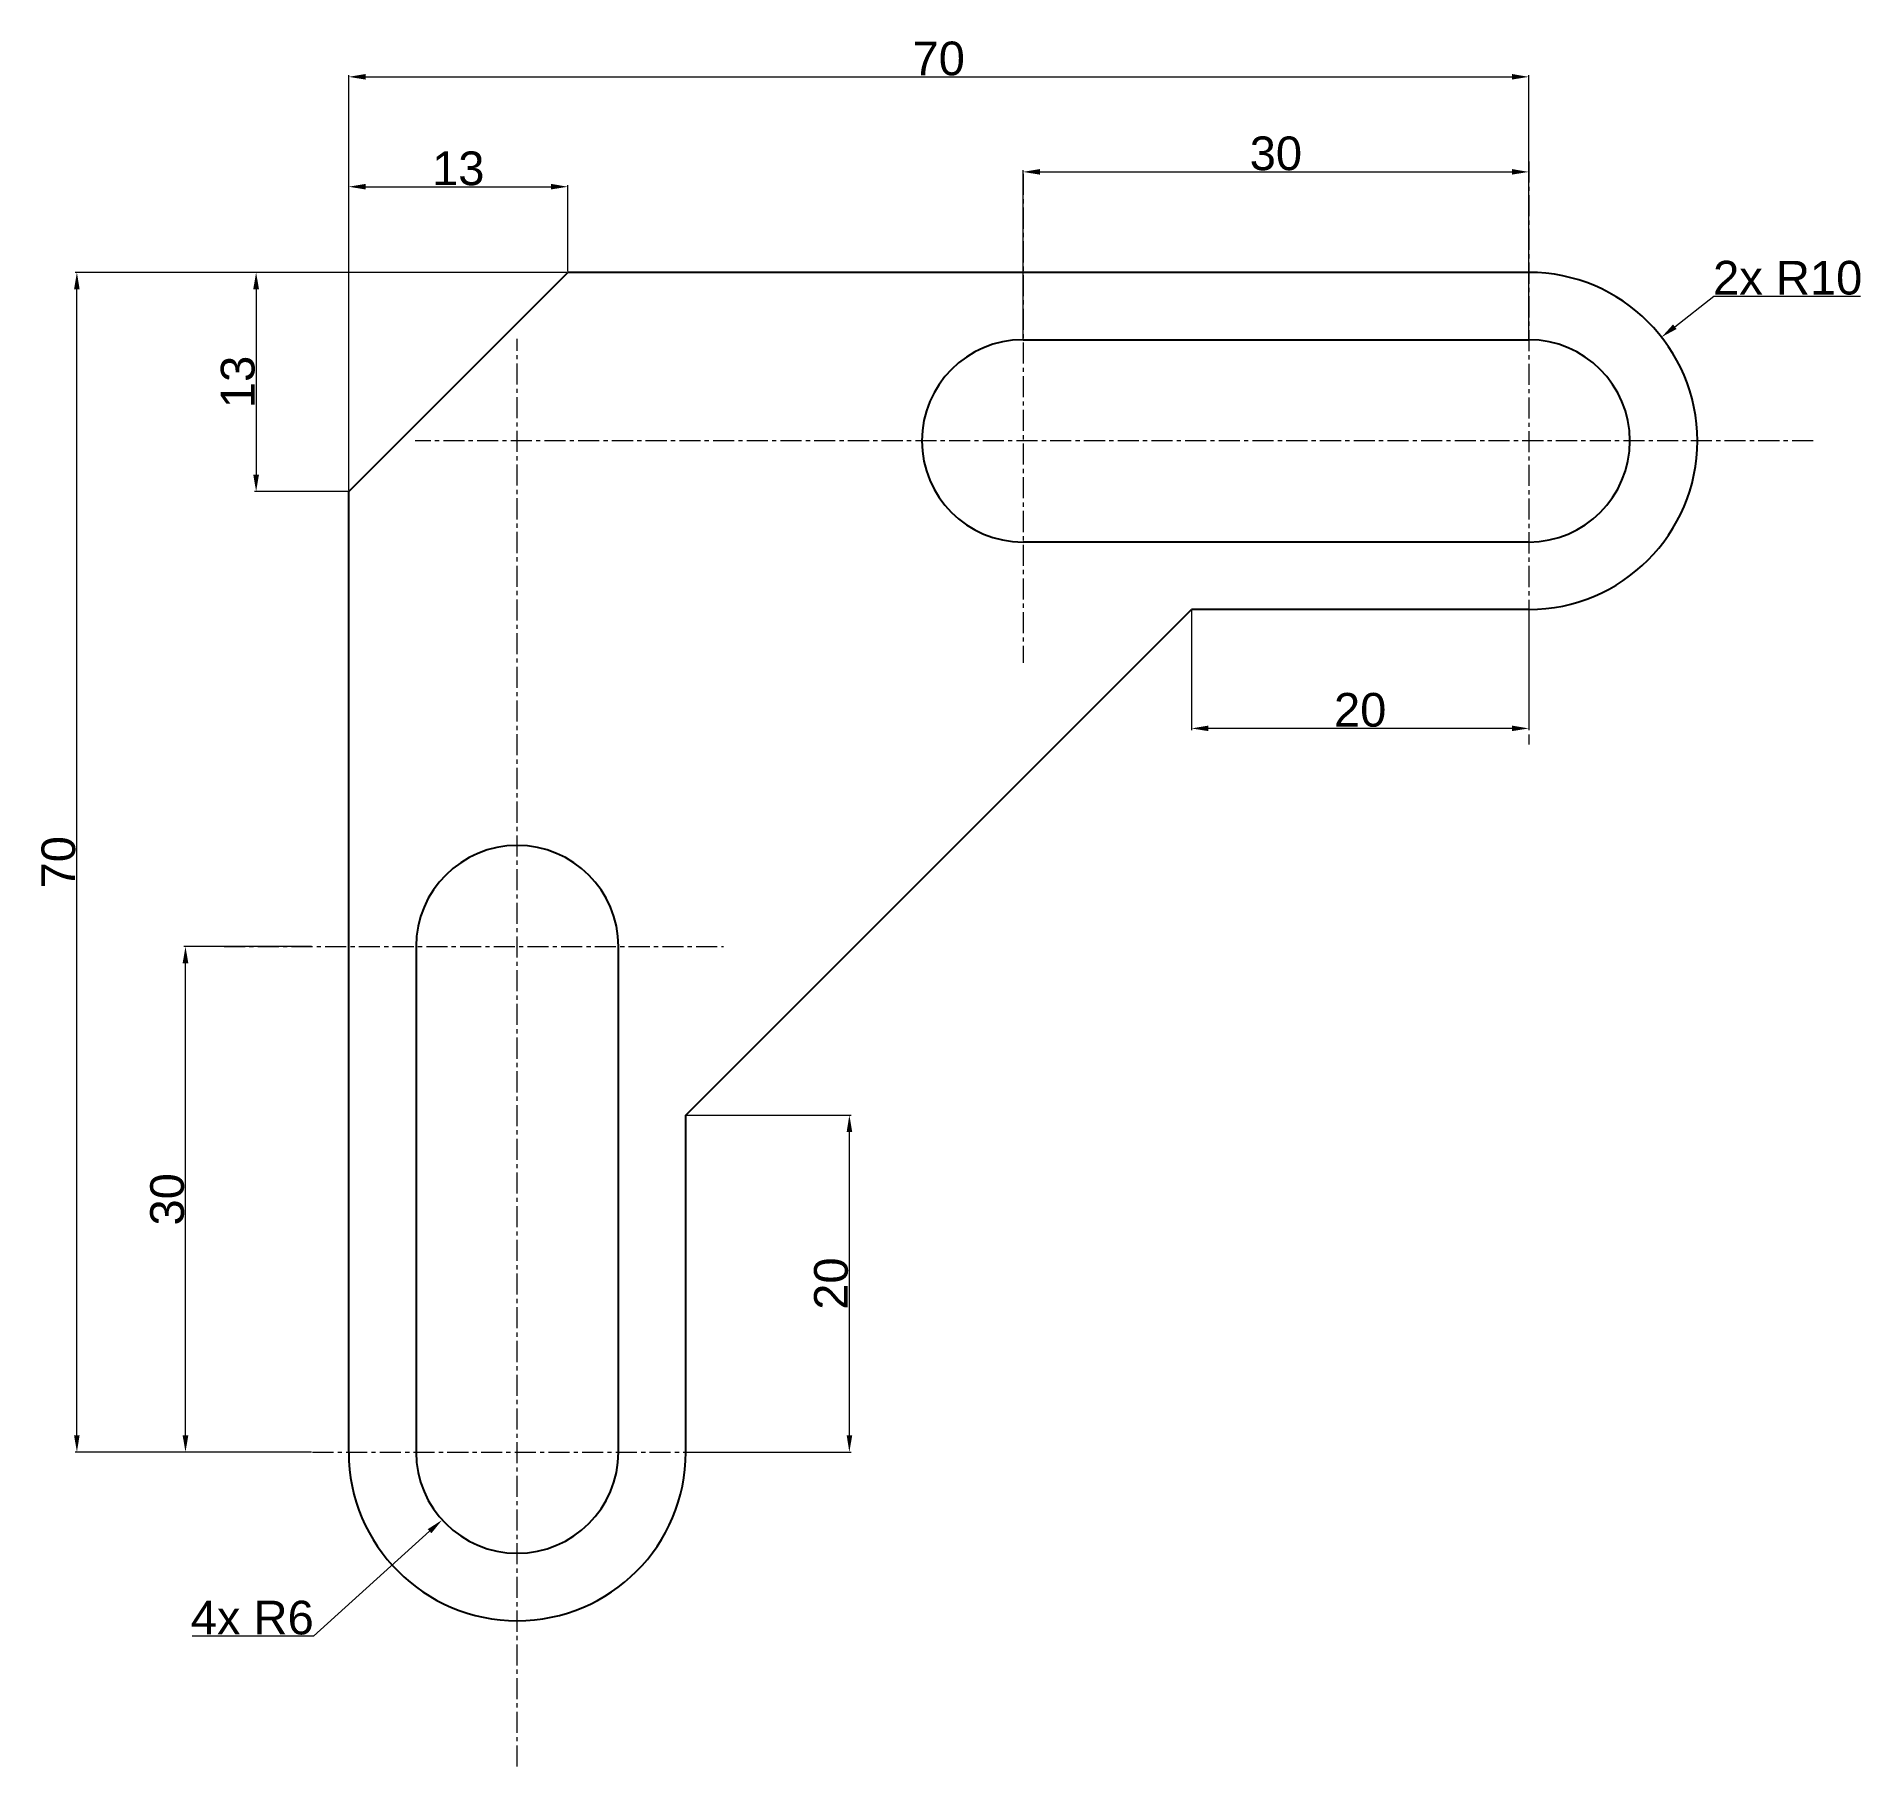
# Model space of a CAD drawing. Header units: millimetres. Extents: x -29 to 80, y -19 to 84.
import ezdxf

# ---------------------------------------------------------------- set-up
doc = ezdxf.new("R2010")
doc.units = ezdxf.units.MM
doc.header["$MEASUREMENT"] = 0
doc.linetypes.add('CENTER', pattern=[2, 1.25, -0.25, 0.25, -0.25])
doc.layers.add('AM_5', color=3, linetype='Continuous', lineweight=15)
doc.layers.add('AM_7', color=4, linetype='CENTER', lineweight=15)
doc.styles.get("Standard").update_dxf_attribs({"font": 'arial.ttf'})
doc.dimstyles.new('AM_ANSI$0', dxfattribs={"dimtxt": 2, "dimasz": 1, "dimexe": 0.1, "dimexo": 0.05, "dimgap": 0.06, "dimtad": 1, "dimtoh": 1, "dimzin": 9, "dimdsep": 46, "dimtxsty": 'Standard', "dimcen": 0, "dimclrd": 256, "dimclre": 256, "dimclrt": 2, "dimadec": 0, "dimazin": 2, "dimtp": 0.1, "dimtm": 0.1, "dimtfac": 0.71, "dimtofl": 0, "dimtmove": 0, "dimatfit": 3, "dimfxl": 1, "dimtolj": 1, "dimtzin": 7, "dimlwd": -1, "dimlwe": -1, "dimarcsym": 1})
doc.dimstyles.new('AM_ANSI$4', dxfattribs={"dimtxt": 2, "dimasz": 1, "dimexe": 0.1, "dimexo": 0.05, "dimgap": 0.06, "dimtad": 1, "dimtoh": 1, "dimzin": 9, "dimdsep": 46, "dimtxsty": 'Standard', "dimcen": 0, "dimclrd": 256, "dimclre": 256, "dimclrt": 2, "dimadec": 0, "dimazin": 2, "dimtp": 0.1, "dimtm": 0.1, "dimtfac": 0.71, "dimtofl": 0, "dimtmove": 0, "dimatfit": 0, "dimfxl": 1, "dimtolj": 1, "dimtzin": 7, "dimlwd": -1, "dimlwe": -1, "dimarcsym": 1})

# ---------------------------------------------------------------- blocks, each defined once
blk = doc.blocks.new('*D16')
at = {"layer": 'AM_5', "transparency": 16777216}
for p, q in [((2.95, 69.89), (-26.22, 69.89)), ((-26.12, 0.89), (-26.12, 68.89)), ((-12.2, -0.11), (-26.22, -0.11))]:
    blk.add_line(p, q, dxfattribs=at)
for points in [[(-26.29, 68.89), (-25.96, 68.89), (-26.12, 69.89)], [(-26.29, 0.89), (-25.96, 0.89), (-26.12, -0.11)]]:
    blk.add_solid(points, dxfattribs=at)
at = {"layer": 'Defpoints', "color": 0, "transparency": 16777216}
for p in [(-26.12, 69.89), (3, 69.89), (-12.15, -0.11)]:
    blk.add_point(p, dxfattribs=at)
at = {"layer": 'AM_5', "color": 2, "transparency": 16777216, "insert": (-27.21, 34.89), "char_height": 2, "attachment_point": 5, "rotation": 90}
blk.add_mtext('\\A1;70', dxfattribs=at)
blk = doc.blocks.new('*D17')
at = {"layer": 'AM_5', "transparency": 16777216}
for p, q in [((-10, 56.94), (-10, 81.59)), ((-9, 81.49), (59, 81.49)), ((60, 69.94), (60, 81.59))]:
    blk.add_line(p, q, dxfattribs=at)
for points in [[(-9, 81.66), (-9, 81.33), (-10, 81.49)], [(59, 81.66), (59, 81.33), (60, 81.49)]]:
    blk.add_solid(points, dxfattribs=at)
at = {"layer": 'Defpoints', "color": 0, "transparency": 16777216}
for p in [(60, 81.49), (60, 69.89), (-10, 56.89)]:
    blk.add_point(p, dxfattribs=at)
at = {"layer": 'AM_5', "color": 2, "transparency": 16777216, "insert": (25, 82.57), "char_height": 2, "attachment_point": 5}
blk.add_mtext('\\A1;70', dxfattribs=at)
blk = doc.blocks.new('*D18')
at = {"layer": 'AM_5', "transparency": 16777216}
for p, q in [((10.05, 19.89), (19.8, 19.89)), ((19.7, 0.89), (19.7, 18.89)), ((10.05, -0.11), (19.8, -0.11))]:
    blk.add_line(p, q, dxfattribs=at)
for points in [[(19.54, 18.89), (19.87, 18.89), (19.7, 19.89)], [(19.54, 0.89), (19.87, 0.89), (19.7, -0.11)]]:
    blk.add_solid(points, dxfattribs=at)
at = {"layer": 'Defpoints', "color": 0, "transparency": 16777216}
for p in [(10, 19.89), (19.7, 19.89), (10, -0.11)]:
    blk.add_point(p, dxfattribs=at)
at = {"layer": 'AM_5', "color": 2, "transparency": 16777216, "insert": (18.62, 9.89), "char_height": 2, "attachment_point": 5, "rotation": 90}
blk.add_mtext('\\A1;20', dxfattribs=at)
blk = doc.blocks.new('*D19')
at = {"layer": 'AM_5', "transparency": 16777216}
for p, q in [((40, 49.84), (40, 42.73)), ((60, 49.84), (60, 42.73)), ((59, 42.83), (41, 42.83))]:
    blk.add_line(p, q, dxfattribs=at)
for points in [[(41, 43), (41, 42.67), (40, 42.83)], [(59, 43), (59, 42.67), (60, 42.83)]]:
    blk.add_solid(points, dxfattribs=at)
at = {"layer": 'Defpoints', "color": 0, "transparency": 16777216}
for p in [(40, 49.89), (60, 49.89), (40, 42.83)]:
    blk.add_point(p, dxfattribs=at)
at = {"layer": 'AM_5', "color": 2, "transparency": 16777216, "insert": (50, 43.92), "char_height": 2, "attachment_point": 5}
blk.add_mtext('\\A1;20', dxfattribs=at)
blk = doc.blocks.new('*D20')
at = {"layer": 'AM_5', "transparency": 16777216}
for p, q in [((30, 65.94), (30, 75.95)), ((31, 75.85), (59, 75.85)), ((60, 65.94), (60, 75.95))]:
    blk.add_line(p, q, dxfattribs=at)
for points in [[(31, 76.02), (31, 75.69), (30, 75.85)], [(59, 76.02), (59, 75.69), (60, 75.85)]]:
    blk.add_solid(points, dxfattribs=at)
at = {"layer": 'Defpoints', "color": 0, "transparency": 16777216}
for p in [(60, 75.85), (30, 65.89), (60, 65.89)]:
    blk.add_point(p, dxfattribs=at)
at = {"layer": 'AM_5', "color": 2, "transparency": 16777216, "insert": (45, 76.94), "char_height": 2, "attachment_point": 5}
blk.add_mtext('\\A1;30', dxfattribs=at)
blk = doc.blocks.new('*D21')
at = {"layer": 'AM_5', "transparency": 16777216}
for p, q in [((-12.2, 29.89), (-19.78, 29.89)), ((-19.68, 0.89), (-19.68, 28.89)), ((-12.2, -0.11), (-19.78, -0.11))]:
    blk.add_line(p, q, dxfattribs=at)
for points in [[(-19.85, 28.89), (-19.51, 28.89), (-19.68, 29.89)], [(-19.85, 0.89), (-19.51, 0.89), (-19.68, -0.11)]]:
    blk.add_solid(points, dxfattribs=at)
at = {"layer": 'Defpoints', "color": 0, "transparency": 16777216}
for p in [(-19.68, 29.89), (-12.15, 29.89), (-12.15, -0.11)]:
    blk.add_point(p, dxfattribs=at)
at = {"layer": 'AM_5', "color": 2, "transparency": 16777216, "insert": (-20.76, 14.89), "char_height": 2, "attachment_point": 5, "rotation": 90}
blk.add_mtext('\\A1;30', dxfattribs=at)
blk = doc.blocks.new('*D22')
at = {"layer": 'AM_5', "transparency": 16777216}
for p, q in [((68.67, 66.66), (70.98, 68.47)), ((70.98, 68.47), (79.68, 68.47))]:
    blk.add_line(p, q, dxfattribs=at)
blk.add_solid([(68.56, 66.8), (68.77, 66.53), (67.88, 66.05)], dxfattribs=at)
at = {"layer": 'Defpoints', "color": 0, "transparency": 16777216}
for p in [(67.88, 66.05), (60, 59.89)]:
    blk.add_point(p, dxfattribs=at)
at = {"layer": 'AM_5', "color": 2, "transparency": 16777216, "insert": (75.36, 69.56), "char_height": 2, "attachment_point": 5}
blk.add_mtext('\\A1;2x R10', dxfattribs=at)
blk = doc.blocks.new('*D23')
at = {"layer": 'AM_5', "transparency": 16777216}
for p, q in [((-5.2, -4.8), (-12.09, -11.02)), ((-12.09, -11.02), (-19.29, -11.02))]:
    blk.add_line(p, q, dxfattribs=at)
blk.add_solid([(-5.31, -4.68), (-5.09, -4.92), (-4.45, -4.13)], dxfattribs=at)
at = {"layer": 'Defpoints', "color": 0, "transparency": 16777216}
for p in [(0, -0.11), (-4.45, -4.13)]:
    blk.add_point(p, dxfattribs=at)
at = {"layer": 'AM_5', "color": 2, "transparency": 16777216, "insert": (-15.72, -9.94), "char_height": 2, "attachment_point": 5}
blk.add_mtext('\\A1;4x R6', dxfattribs=at)
blk = doc.blocks.new('*D24')
at = {"layer": 'AM_5', "transparency": 16777216}
for p, q in [((2.95, 69.89), (-15.59, 69.89)), ((-15.49, 68.89), (-15.49, 57.89)), ((-10.05, 56.89), (-15.59, 56.89))]:
    blk.add_line(p, q, dxfattribs=at)
for points in [[(-15.66, 68.89), (-15.32, 68.89), (-15.49, 69.89)], [(-15.66, 57.89), (-15.32, 57.89), (-15.49, 56.89)]]:
    blk.add_solid(points, dxfattribs=at)
at = {"layer": 'Defpoints', "color": 0, "transparency": 16777216}
for p in [(3, 69.89), (-15.49, 56.89), (-10, 56.89)]:
    blk.add_point(p, dxfattribs=at)
at = {"layer": 'AM_5', "color": 2, "transparency": 16777216, "insert": (-16.57, 63.39), "char_height": 2, "attachment_point": 5, "rotation": 90}
blk.add_mtext('\\A1;13', dxfattribs=at)
blk = doc.blocks.new('*D25')
at = {"layer": 'AM_5', "transparency": 16777216}
for p, q in [((-10, 56.94), (-10, 75.07)), ((-9, 74.97), (2, 74.97)), ((3, 69.94), (3, 75.07))]:
    blk.add_line(p, q, dxfattribs=at)
for points in [[(-9, 75.14), (-9, 74.81), (-10, 74.97)], [(2, 75.14), (2, 74.81), (3, 74.97)]]:
    blk.add_solid(points, dxfattribs=at)
at = {"layer": 'Defpoints', "color": 0, "transparency": 16777216}
for p in [(3, 74.97), (3, 69.89), (-10, 56.89)]:
    blk.add_point(p, dxfattribs=at)
at = {"layer": 'AM_5', "color": 2, "transparency": 16777216, "insert": (-3.5, 76.05), "char_height": 2, "attachment_point": 5}
blk.add_mtext('\\A1;13', dxfattribs=at)

msp = doc.modelspace()

# ---------------------------------------------------------------- linework, layer by layer
for p, q in [((-10, 56.89), (3, 69.89)), ((60, 69.89), (3, 69.89)), ((30, 65.89), (60, 65.89)), ((-10, -0.11), (-10, 56.89)), ((60, 53.89), (30, 53.89)), ((10, 19.89), (40, 49.89)), ((60, 49.89), (40, 49.89)), ((-6, 29.89), (-6, -0.11)), ((6, -0.11), (6, 29.89)), ((10, -0.11), (10, 19.89))]:
    msp.add_line(p, q)
for centre, radius, start, end in [((60, 59.89), 10, 270, 90), ((30, 59.89), 6, 90, 270), ((60, 59.89), 6, 270, 90), ((0, 29.89), 6, 0, 180), ((0, -0.11), 10, 180, 0), ((0, -0.11), 6, 180, 0)]:
    msp.add_arc(centre, radius, start, end)
at = {"layer": 'AM_7'}
for p, q in [((60, 76.469), (60, 41.877)), ((30, 75.733), (30, 46.724)), ((0, -18.764), (0, 65.948)), ((76.866, 59.89), (-6.058, 59.89)), ((-17.393, 29.89), (12.243, 29.89)), ((-12.15, -0.11), (15.089, -0.11))]:
    msp.add_line(p, q, dxfattribs=at)

# ---------------------------------------------------------------- dimensions: what is measured, and where the dimension line sits
at = {"layer": 'AM_5'}
for base, p1, p2, picture, middle in [((60, 81.493), (-10, 56.89), (60, 69.89), '*D17', (25, 82.574)), ((60, 75.854), (30, 65.89), (60, 65.89), '*D20', (45, 76.936))]:
    dim = msp.add_linear_dim(base=base, p1=p1, p2=p2, dimstyle='AM_ANSI$0', dxfattribs=at)
    dim.commit()
    dim.dimension.update_dxf_attribs({"geometry": picture, "text_midpoint": middle})
for base, p1, p2, angle, picture, middle in [((3, 74.973), (-10, 56.89), (3, 69.89), 0, '*D25', (-3.5, 74.973)), ((-15.491, 56.89), (3, 69.89), (-10, 56.89), 90, '*D24', (-15.491, 63.39))]:
    dim = msp.add_linear_dim(base=base, p1=p1, p2=p2, angle=angle, dimstyle='AM_ANSI$0', dxfattribs=at)
    dim.commit()
    dim.dimension.update_dxf_attribs({"geometry": picture, "text_midpoint": middle, "dimtype": 160})
for center, mpoint, text, picture, middle in [((60, 59.89), (67.879, 66.048), '2x <>', '*D22', (75.361, 68.474)), ((0, -0.11), (-4.455, -4.129), '4x <>', '*D23', (-15.722, -11.022))]:
    dim = msp.add_radius_dim(center=center, mpoint=mpoint, text=text, dimstyle='AM_ANSI$4', override={"dimpost": ''}, dxfattribs=at)
    dim.commit()
    dim.dimension.update_dxf_attribs({"geometry": picture, "text_midpoint": middle, "dimtype": 164})
for base, p1, p2, picture, middle in [((-26.125, 69.89), (-12.15, -0.11), (3, 69.89), '*D16', (-27.206, 34.89)), ((19.704, 19.89), (10, -0.11), (10, 19.89), '*D18', (18.623, 9.89))]:
    dim = msp.add_linear_dim(base=base, p1=p1, p2=p2, angle=90, dimstyle='AM_ANSI$0', override={"dimpost": ''}, dxfattribs=at)
    dim.commit()
    dim.dimension.update_dxf_attribs({"geometry": picture, "text_midpoint": middle})
for base, p1, p2, angle, picture, middle in [((40, 42.835), (60, 49.89), (40, 49.89), 0, '*D19', (50, 43.916)), ((-19.679, 29.89), (-12.15, -0.11), (-12.15, 29.89), 90, '*D21', (-20.761, 14.89))]:
    dim = msp.add_linear_dim(base=base, p1=p1, p2=p2, angle=angle, dimstyle='AM_ANSI$0', dxfattribs=at)
    dim.commit()
    dim.dimension.update_dxf_attribs({"geometry": picture, "text_midpoint": middle})

doc.saveas('drawing.dxf')
